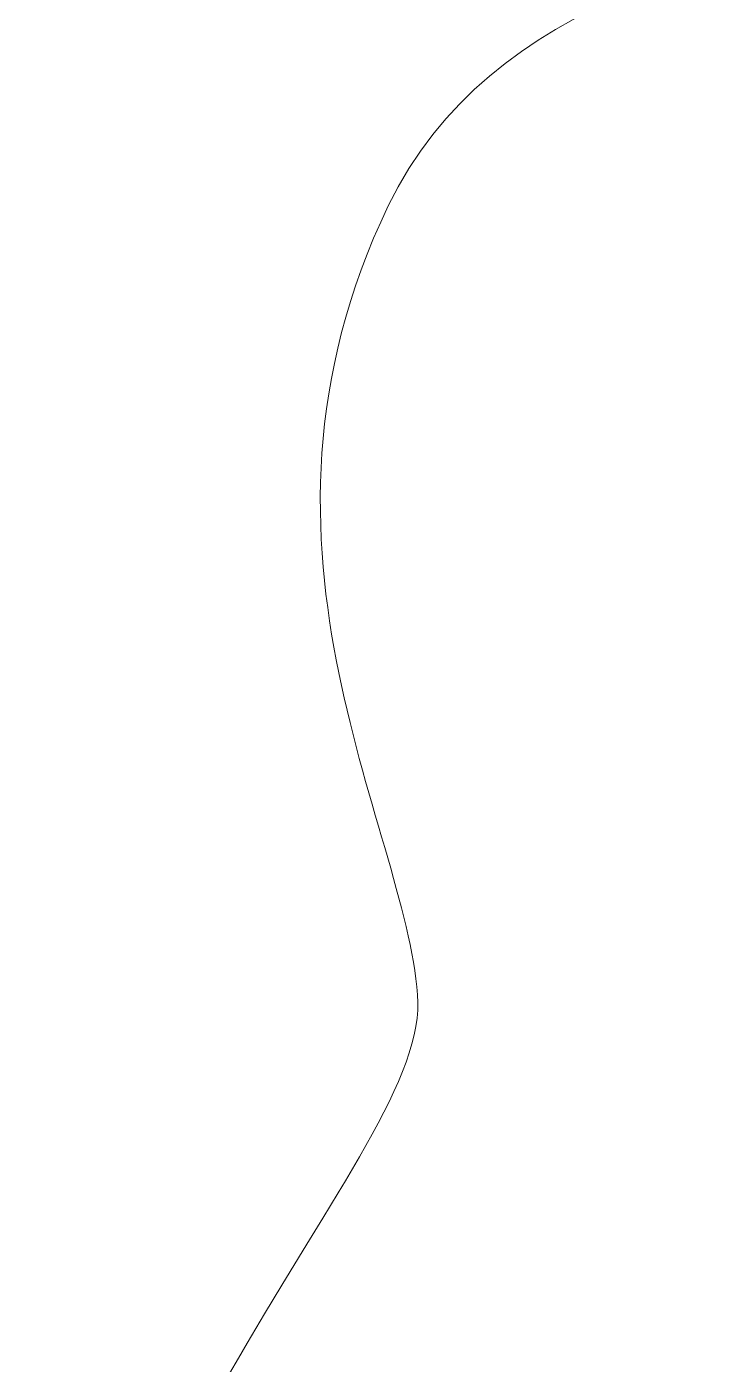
# Model space of a CAD drawing. Header units: inches. Extents: x 26.8 to 39.3, y -5.9 to -0.1.
# Drawn here: x 36.791 to 37.538, y -4.471 to -3.005 of the extents above; entities that cross this region are included whole.
import ezdxf

# ---------------------------------------------------------------- set-up
doc = ezdxf.new("R2010")
doc.units = ezdxf.units.IN
doc.header["$MEASUREMENT"] = 0
doc.layers.add('_U+0421_U+043B_U+043E_U+0439 1', color=7, linetype='Continuous')

msp = doc.modelspace()

# ---------------------------------------------------------------- linework, layer by layer
at = {"layer": '_U+0421_U+043B_U+043E_U+0439 1', "color": 1, "lineweight": 9, "true_color": 0xff0000}
msp.add_open_spline([(38.8244, -4.0745), (38.8296, -3.8962), (39.0392, -3.5801), (38.8568, -3.2012), (38.7466, -2.9723), (38.4647, -2.9099), (38.2589, -2.8963), (38.2589, -2.8963), (38.2215, -1.3219), (38.2215, -1.3219), (38.2215, -1.3219), (38.2215, -1.3219), (38.2215, -1.3219), (38.2215, -1.3219), (38.222, -1.1972), (38.2447, -1.1601), (38.2713, -1.1167), (38.2916, -1.1045), (38.3073, -0.9298), (38.3073, -0.9298), (38.3959, -0.9298), (38.3959, -0.9298), (38.4529, -1.031), (38.6082, -0.9908), (38.6082, -0.8743), (38.6082, -0.7578), (38.4529, -0.7176), (38.3959, -0.8187), (38.3959, -0.8187), (38.3156, -0.8187), (38.3156, -0.8187), (38.3214, -0.7342), (38.3283, -0.6266), (38.3348, -0.5215), (38.3348, -0.5215), (38.3959, -0.5215), (38.3959, -0.5215), (38.4529, -0.6227), (38.6082, -0.5824), (38.6082, -0.466), (38.6082, -0.3495), (38.4529, -0.3093), (38.3959, -0.4104), (38.3959, -0.4104), (38.3417, -0.4104), (38.3417, -0.4104), (38.3477, -0.3144), (38.3528, -0.2293), (38.3559, -0.1783), (38.3575, -0.151), (38.3358, -0.128), (38.3084, -0.128), (38.2131, -0.127), (38.1436, -0.1403), (38.0473, -0.0817), (38.0316, -0.0721), (38.0121, -0.0721), (37.9964, -0.0817), (37.9018, -0.1393), (37.8364, -0.127), (37.7353, -0.128), (37.708, -0.128), (37.6863, -0.151), (37.6879, -0.1783), (37.691, -0.2293), (37.6961, -0.3144), (37.702, -0.4104), (37.702, -0.4104), (37.6479, -0.4104), (37.6479, -0.4104), (37.5908, -0.3092), (37.4356, -0.3495), (37.4356, -0.466), (37.4356, -0.5825), (37.5909, -0.6227), (37.6479, -0.5215), (37.6479, -0.5215), (37.7089, -0.5215), (37.7089, -0.5215), (37.7155, -0.6266), (37.7224, -0.7342), (37.7282, -0.8187), (37.7282, -0.8187), (37.6479, -0.8187), (37.6479, -0.8187), (37.5908, -0.7175), (37.4356, -0.7578), (37.4356, -0.8743), (37.4356, -0.9908), (37.5909, -1.031), (37.6479, -0.9298), (37.6479, -0.9298), (37.7365, -0.9298), (37.7365, -0.9298), (37.7522, -1.1045), (37.7725, -1.1167), (37.7991, -1.1601), (37.8217, -1.1972), (37.8223, -1.3219), (37.8223, -1.3219), (37.8223, -1.3219), (37.7849, -2.8963), (37.7849, -2.8963), (37.579, -2.9099), (37.2972, -2.9723), (37.187, -3.2012), (37.0045, -3.5801), (37.2141, -3.8962), (37.2194, -4.0745), (37.2247, -4.2528), (36.7905, -4.6255), (36.8397, -5.1412), (36.8888, -5.6569), (37.3203, -5.9375), (38.0219, -5.9375), (38.7235, -5.9375), (39.155, -5.6569), (39.2041, -5.1412), (39.2532, -4.6255), (38.8191, -4.2528), (38.8244, -4.0745)], degree=3, knots=[0, 0, 0, 0, 1, 1, 1, 2, 2, 2, 3, 3, 3, 4, 4, 4, 5, 5, 5, 6, 6, 6, 7, 7, 7, 8, 8, 8, 9, 9, 9, 10, 10, 10, 11, 11, 11, 12, 12, 12, 13, 13, 13, 14, 14, 14, 15, 15, 15, 16, 16, 16, 17, 17, 17, 18, 18, 18, 19, 19, 19, 20, 20, 20, 21, 21, 21, 22, 22, 22, 23, 23, 23, 24, 24, 24, 25, 25, 25, 26, 26, 26, 27, 27, 27, 28, 28, 28, 29, 29, 29, 30, 30, 30, 31, 31, 31, 32, 32, 32, 33, 33, 33, 34, 34, 34, 35, 35, 35, 36, 36, 36, 37, 37, 37, 38, 38, 38, 39, 39, 39, 40, 40, 40, 40], dxfattribs=at)

doc.saveas('drawing.dxf')
